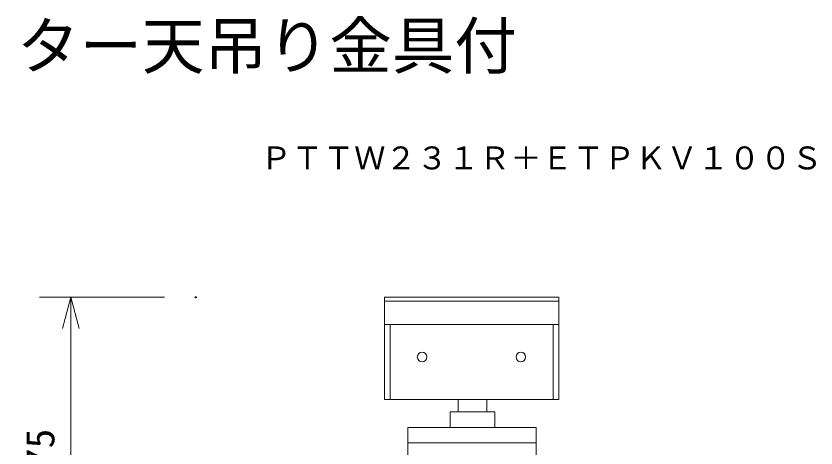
# Model space of a CAD drawing. Units: millimetres, scale not verified. Extents: x -62 to 63, y -57 to 57.
# Drawn here: x 4.4 to 55.7, y 29.1 to 56.7 of the extents above; entities that cross this region are included whole.
import ezdxf
from ezdxf.enums import TextEntityAlignment as Align

# ---------------------------------------------------------------- set-up
doc = ezdxf.new("R2010")
doc.units = ezdxf.units.MM
doc.header["$LTSCALE"] = 0.125
doc.header["$PDMODE"] = 32
doc.header["$PDSIZE"] = 0.0625
for name, color, linetype, lineweight in [('0-0_0', 7, 'Continuous', 9), ('0-6_SUNPO', 7, 'Continuous', 9), ('0-7_S1', 1, 'Continuous', 18)]:
    doc.layers.add(name, color=color, linetype=linetype, lineweight=lineweight)
for name, color, linetype in [('0-2_MOJI1', 7, 'Continuous'), ('0-4_TOUROKU', 7, 'Continuous'), ('0-5_DEFPOINTS', 7, 'Continuous')]:
    doc.layers.add(name, color=color, linetype=linetype)
doc.styles.add('ＭＳ ゴシック', font='')
doc.styles.get('ＭＳ ゴシック').set_extended_font_data('MS Gothic')

# ---------------------------------------------------------------- blocks, each defined once
blk = doc.blocks.new('_OPEN30')
at = {"layer": '0-0_0'}
blk.add_line((0, 0), (-1, 0), dxfattribs=at)
blk.add_lwpolyline([(-1, 0.26795), (0, 0), (-1, -0.26795)], dxfattribs=at)
blk = doc.blocks.new('D5')
at = {"layer": '0-5_DEFPOINTS'}
for p in [(14.3096, 35.4638), (6.3096, 14.9188), (14.3096, 14.9188)]:
    blk.add_point(p, dxfattribs=at)
at = {"layer": '0-6_SUNPO'}
for p, q in [((12.3096, 35.4638), (4.3096, 35.4638)), ((6.3096, 33.4638), (6.3096, 16.9188)), ((12.3096, 14.9188), (4.3096, 14.9188))]:
    blk.add_line(p, q, dxfattribs=at)
at = {"layer": '0-6_SUNPO', "xscale": 2, "yscale": 2}
for p, rotation in [((6.3096, 35.4638), 90), ((6.3096, 14.9188), 270)]:
    blk.add_blockref('_OPEN30', p, dxfattribs=dict(at, rotation=rotation))
at = {"layer": '0-6_SUNPO', "style": 'ＭＳ ゴシック'}
blk.add_text('175', height=1.833, rotation=90, dxfattribs=at).set_placement((5.8096, 23.3163), align=Align.BOTTOM_LEFT)

msp = doc.modelspace()

# ---------------------------------------------------------------- linework, layer by layer
at = {"layer": '0-7_S1'}
for p, q in [((39.2081, 38.7288), (28.0489, 38.7288)), ((28.0489, 32.2018), (28.0489, 38.7288)), ((39.2081, 38.4867), (28.0489, 38.4867)), ((39.2081, 32.2018), (39.2081, 38.7288)), ((39.2081, 36.9851), (28.0489, 36.9851)), ((28.4123, 32.2018), (28.4123, 36.9851)), ((38.8447, 32.2018), (38.8447, 36.9851)), ((39.2081, 32.2018), (28.0489, 32.2018)), ((32.7583, 31.4089), (32.7583, 32.2018)), ((34.6011, 31.4089), (34.6011, 32.2018)), ((37.7492, 29.4138), (29.5334, 29.4138))]:
    msp.add_line(p, q, dxfattribs=at)
for points in [[(32.2464, 30.4113), (32.2464, 31.4089), (35.113, 31.4089), (35.113, 30.4113)], [(37.7492, 25.8191), (37.7492, 30.4113), (29.5334, 30.4113), (29.5334, 25.8191)]]:
    msp.add_lwpolyline(points, dxfattribs=at)
for centre in [(30.4548, 34.913), (36.7766, 34.913)]:
    msp.add_circle(centre, 0.3071, dxfattribs=at)

# ---------------------------------------------------------------- block references
at = {"layer": '0-6_SUNPO'}
msp.add_blockref('D5', (1.6476, 3.265), dxfattribs=at)

# ---------------------------------------------------------------- texts
at = {"layer": '0-2_MOJI1', "style": 'ＭＳ ゴシック'}
msp.add_text('短焦点液晶プロジェクター天吊り金具付', height=2.933, dxfattribs=at).set_placement((-35.4939, 52.4708), align=Align.BOTTOM_LEFT)
at = {"layer": '0-4_TOUROKU', "style": 'ＭＳ ゴシック'}
msp.add_text('ＰＴＴＷ２３１Ｒ＋ＥＴＰＫＶ１００Ｓ', height=1.466, dxfattribs=at).set_placement((20.1061, 46.4708), align=Align.BOTTOM_LEFT)

doc.saveas('drawing.dxf')
